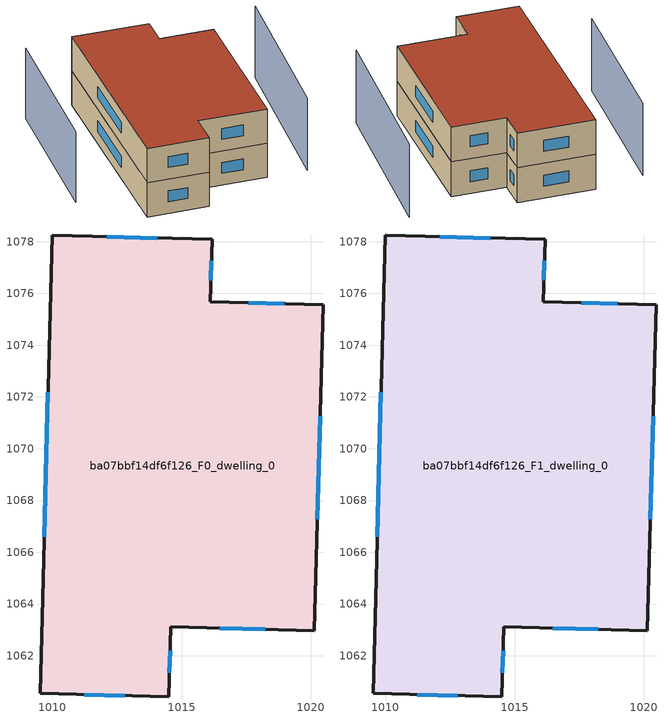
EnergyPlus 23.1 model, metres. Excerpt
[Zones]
ba07bbf14df6f126_F0_dwelling_0
 floor ground (EU_floor_Construction): 1020.47,1075.57 1020.13,1062.97 1014.58,1063.12 1014.51,1060.42 1009.53,1060.55 1010,1078.25 1016.18,1078.08 1016.12,1075.69 z0
 wall outside (EU_wall_Construction): 1009.53,1060.55 1014.51,1060.42 1014.58,1063.12 1020.13,1062.97 1020.47,1075.57 1016.12,1075.69 1016.18,1078.08 1010,1078.25 1009.53,1060.55 z0:3
 window (EU_Window_Construction): 1011.24,1060.51 1012.81,1060.46 / 1009.84,1072.19 1009.69,1066.61 / 1014.06,1078.14 1012.12,1078.19 / 1016.14,1076.51 1016.16,1077.26 / 1018.98,1075.61 1017.6,1075.65 / 1020.25,1067.28 1020.35,1071.26 / 1016.48,1063.07 1018.23,1063.02 / 1014.53,1061.34 1014.56,1062.19 z1.03:1.97
ba07bbf14df6f126_F1_dwelling_0
 floor to ba07bbf14df6f126_F0_dwelling_0 (EU_floor_Construction): 1020.46,1075.57 1020.13,1062.97 1014.58,1063.12 1014.51,1060.42 1009.53,1060.55 1010,1078.25 1016.18,1078.08 1016.12,1075.69 z3
 wall outside (EU_wall_Construction): 1009.53,1060.55 1014.51,1060.42 1014.58,1063.12 1020.13,1062.97 1020.47,1075.57 1016.12,1075.69 1016.18,1078.08 1010,1078.25 1009.53,1060.55 z3:6
 window (EU_Window_Construction): 1011.24,1060.51 1012.81,1060.46 / 1009.84,1072.19 1009.69,1066.61 / 1014.06,1078.14 1012.12,1078.19 / 1016.14,1076.51 1016.16,1077.26 / 1018.98,1075.61 1017.6,1075.65 / 1020.25,1067.28 1020.35,1071.26 / 1016.48,1063.07 1018.23,1063.02 / 1014.53,1061.34 1014.56,1062.19 z4.03:4.97
 roof outside (EU_roof_Construction): 1020.13,1062.97 1020.47,1075.57 1016.12,1075.69 1016.18,1078.08 1010,1078.25 1009.53,1060.55 1014.51,1060.42 1014.58,1063.12 z6
shading: 1023.36,1062.92 1024.45,1077.29 z0:6.3; 1005.99,1077.54 1005.25,1064.51 z0:6.2
[Building]
EU S2 Campaign: North Axis=0; Terrain=City; Solar Distribution=FullExterior
[Site:Location]
Cape.Town.Intl.AP: Latitude=-33.965; Longitude=18.602; Time Zone=2; Elevation=46
[SizingPeriod:WeatherFileDays]
AnnualSizingPeriod: Begin Month=1; Begin Day of Month=1; End Month=12; End Day of Month=31; Day of Week for Start Day=Monday; Use Weather File Daylight Saving Period=No; Use Weather File Rain and Snow Indicators=No
[MATERIAL]
EU_InternalMass_Material: Roughness=MediumRough; Thickness=0.1; Conductivity=1; Density=1800; Specific Heat=900; Thermal Absorptance=0.9; Solar Absorptance=0.7; Visible Absorptance=0.7
[MATERIAL:NOMASS] Roughness=MediumRough; Thermal Absorptance=0.9; Solar Absorptance=0.7; Visible Absorptance=0.7
Name | Thermal Resistance
EU_wall_NoMass | 0.493876
EU_roof_NoMass | 0.449382
EU_floor_NoMass | 1.25
[WINDOWMATERIAL:SIMPLEGLAZINGSYSTEM]
EU_Window_SimpleGlazing: UFactor=4.4; Solar Heat Gain Coefficient=0.85; Visible Transmittance=0.85
[CONSTRUCTION]
EU_wall_Construction: EU_wall_NoMass
EU_roof_Construction: EU_roof_NoMass
EU_floor_Construction: EU_floor_NoMass
EU_Window_Construction: EU_Window_SimpleGlazing
EU_InternalMass_Construction: EU_InternalMass_Material
[ZONE] Type=1; Multiplier=1; Ceiling Height=autocalculate; Volume=482.983; Floor Area=autocalculate; Part of Total Floor Area=Yes
ba07bbf14df6f126_F0_dwelling_0; ba07bbf14df6f126_F1_dwelling_0
[INTERNALMASS] Construction=EU_InternalMass_Construction; Surface Area=160.994
Name | Zone or ZoneList
ba07bbf14df6f126_F0_dwelling_0_EU_InternalMass | ba07bbf14df6f126_F0_dwelling_0
ba07bbf14df6f126_F1_dwelling_0_EU_InternalMass | ba07bbf14df6f126_F1_dwelling_0
[OTHEREQUIPMENT] Fuel Type=Electricity; Design Level Calculation Method=Watts/Area; Power per Zone Floor Area=1; Fraction Latent=0; Fraction Radiant=0; Fraction Lost=0; Carbon Dioxide Generation Rate=0; EndUse Subcategory=EU_Step8_InternalGains
Name | Zone or ZoneList or Space or SpaceList | Schedule
EU_Step8_InternalGain_ba07bbf14df6f126_F0_dwelling_0_f000 | ba07bbf14df6f126_F0_dwelling_0 | EU_Step8_GainSchedule_ba07bbf14df6f126_F0_dwelling_0_f000
EU_Step8_InternalGain_ba07bbf14df6f126_F1_dwelling_0_f000 | ba07bbf14df6f126_F1_dwelling_0 | EU_Step8_GainSchedule_ba07bbf14df6f126_F1_dwelling_0_f000
[ZONEVENTILATION:DESIGNFLOWRATE] Schedule=EU_AlwaysOn; Design Flow Rate Calculation Method=AirChanges/Hour; Air Changes per Hour=0.64; Ventilation Type=Natural; Fan Pressure Rise=0; Fan Total Efficiency=1; Constant Term Coefficient=1; Temperature Term Coefficient=0; Velocity Term Coefficient=0; Velocity Squared Term Coefficient=0; Minimum Indoor Temperature=-100; Maximum Indoor Temperature=100; Delta Temperature=-100; Minimum Outdoor Temperature=-100; Maximum Outdoor Temperature=100; Maximum Wind Speed=40
Name | Zone or ZoneList or Space or SpaceList
EU_ConstantAir_ba07bbf14df6f126_F0_dwelling_0 | ba07bbf14df6f126_F0_dwelling_0
EU_ConstantAir_ba07bbf14df6f126_F1_dwelling_0 | ba07bbf14df6f126_F1_dwelling_0
[HVACTEMPLATE:THERMOSTAT] Constant Heating Setpoint=20; Constant Cooling Setpoint=50
EU_HeatOnly_ba07bbf14df6f126_F0_dwelling_0; EU_HeatOnly_ba07bbf14df6f126_F1_dwelling_0
[HVACTEMPLATE:ZONE:IDEALLOADSAIRSYSTEM] System Availability Schedule=EU_AlwaysOn; Maximum Heating Supply Air Temperature=50; Minimum Cooling Supply Air Temperature=13; Maximum Heating Supply Air Humidity Ratio=0.0156; Minimum Cooling Supply Air Humidity Ratio=0.0077; Heating Limit=NoLimit; Cooling Limit=NoLimit; Heating Availability Schedule=EU_AlwaysOn; Cooling Availability Schedule=EU_CoolingOff; Dehumidification Control Type=ConstantSensibleHeatRatio; Cooling Sensible Heat Ratio=0.7; Dehumidification Setpoint=60; Humidification Control Type=None; Humidification Setpoint=30; Outdoor Air Method=None; Outdoor Air Flow Rate per Person=0.00944; Outdoor Air Flow Rate per Zone Floor Area=0; Outdoor Air Flow Rate per Zone=0; Demand Controlled Ventilation Type=None; Outdoor Air Economizer Type=NoEconomizer; Heat Recovery Type=None; Sensible Heat Recovery Effectiveness=0.7; Latent Heat Recovery Effectiveness=0.65
Name | Template Thermostat
ba07bbf14df6f126_F0_dwelling_0 | EU_HeatOnly_ba07bbf14df6f126_F0_dwelling_0
ba07bbf14df6f126_F1_dwelling_0 | EU_HeatOnly_ba07bbf14df6f126_F1_dwelling_0
[SIZING:ZONE] Zone Cooling Design Supply Air Temperature Input Method=SupplyAirTemperature; Zone Cooling Design Supply Air Temperature=13; Zone Heating Design Supply Air Temperature Input Method=SupplyAirTemperature; Zone Heating Design Supply Air Temperature=50; Zone Cooling Design Supply Air Humidity Ratio=0.008; Zone Heating Design Supply Air Humidity Ratio=0.008; Cooling Design Air Flow Method=DesignDay; Cooling Design Air Flow Rate=0; Cooling Minimum Air Flow per Zone Floor Area=0.000762; Cooling Minimum Air Flow=0; Cooling Minimum Air Flow Fraction=0.2; Heating Design Air Flow Method=DesignDay; Heating Design Air Flow Rate=0; Heating Maximum Air Flow per Zone Floor Area=0.002032; Heating Maximum Air Flow=0.141576; Heating Maximum Air Flow Fraction=0.3; Account for Dedicated Outdoor Air System=No; Dedicated Outdoor Air System Control Strategy=NeutralSupplyAir; Dedicated Outdoor Air Low Setpoint Temperature for Design=autosize; Dedicated Outdoor Air High Setpoint Temperature for Design=autosize; Zone Load Sizing Method=Sensible Load Only No Latent Load; Zone Latent Cooling Design Supply Air Humidity Ratio Input Method=HumidityRatioDifference; Zone Cooling Design Supply Air Humidity Ratio Difference=0.005; Zone Latent Heating Design Supply Air Humidity Ratio Input Method=HumidityRatioDifference; Zone Humidification Design Supply Air Humidity Ratio Difference=0.005
ba07bbf14df6f126_F0_dwelling_0; ba07bbf14df6f126_F1_dwelling_0
[SCHEDULE:CONSTANT]
Name | Hourly Value
EU_AlwaysOn | 1
EU_CoolingOff | 0
[SCHEDULE:FILE] Column Number=1; Rows to Skip at Top=0; Number of Hours of Data=8760; Column Separator=Comma; Interpolate to Timestep=No; Minutes per Item=60; Adjust Schedule for Daylight Savings=Yes
Name | File
EU_Step8_GainSchedule_ba07bbf14df6f126_F0_dwelling_0_f000 | ../../schedules/ba07bbf14df6f126/ba07bbf14df6f126_F0_dwelling_0_f000_gain.csv
EU_Step8_GainSchedule_ba07bbf14df6f126_F1_dwelling_0_f000 | ../../schedules/ba07bbf14df6f126/ba07bbf14df6f126_F1_dwelling_0_f000_gain.csv
